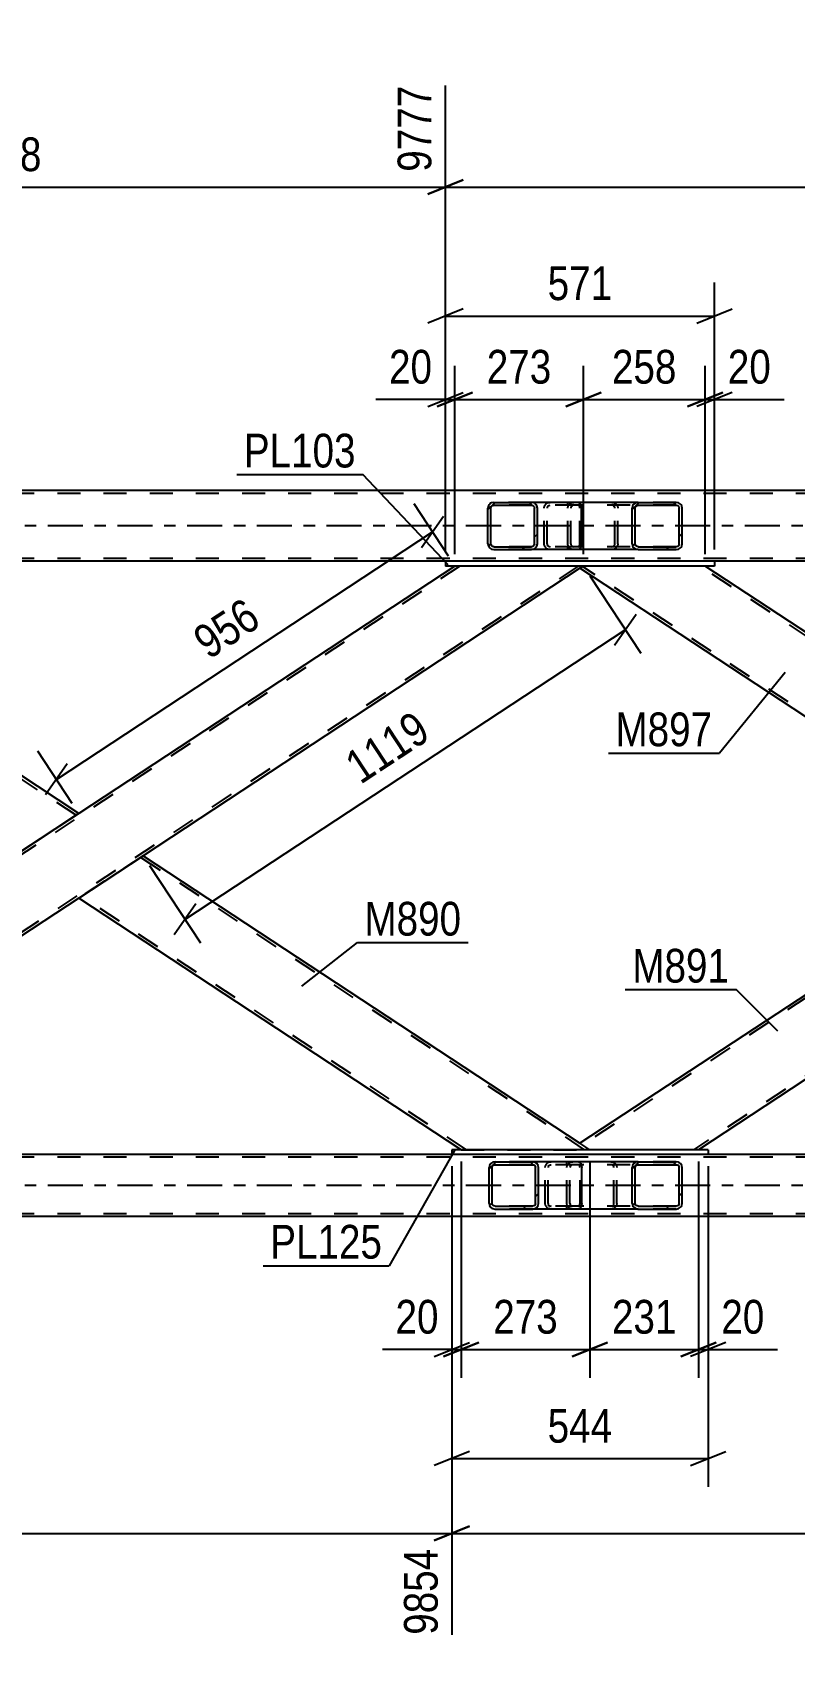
# Model space of a CAD drawing. Header units: millimetres. Extents: x -787 to 402, y -866 to -25.
# Drawn here: x -382.3 to -317.6, y -596.8 to -458.3 of the extents above; entities that cross this region are included whole.
import ezdxf

# ---------------------------------------------------------------- set-up
doc = ezdxf.new("R2010")
doc.units = ezdxf.units.MM
doc.linetypes.add('DXK_LINE_DOT2', pattern=[3.9198, 1.9599, -1.9599])
doc.linetypes.add('DXK_LINE_DOT3', pattern=[5.9187, 2.979, -0.9799, 0.9799, -0.9799])
doc.styles.add('Arial Narrow', font='ARIALN.TTF', dxfattribs={"height": 0.2})

# ---------------------------------------------------------------- blocks, each defined once
blk = doc.blocks.new('Part-569028579-67913 - 67904')
at = {"linetype": 'Continuous'}
h = blk.add_hatch(dxfattribs=at)
h.set_pattern_fill('', scale=0.7, style=0, pattern_type=0)
h.set_pattern_definition([(45, (-343.4781, -557.929), (-1.57154, 1.57154), [])])
h.paths.add_polyline_path([(-343.52, -557.75), (-343.48, -557.93), (-343.37, -558.08), (-343.21, -558.19), (-343.01, -558.23), (-339.83, -558.23), (-339.64, -558.19), (-339.47, -558.08), (-339.36, -557.93), (-339.33, -557.75), (-339.33, -554.71), (-339.36, -554.52), (-339.47, -554.37), (-339.64, -554.26), (-339.83, -554.23), (-343.01, -554.23), (-343.21, -554.26), (-343.37, -554.37), (-343.48, -554.52), (-343.52, -554.71)])
h.paths.add_polyline_path([(-343.25, -554.61), (-343.19, -554.54), (-343.11, -554.48), (-343.01, -554.47), (-339.83, -554.47), (-339.73, -554.48), (-339.65, -554.54), (-339.6, -554.61), (-339.58, -554.71), (-339.58, -557.75), (-339.6, -557.84), (-339.65, -557.92), (-339.73, -557.97), (-339.83, -557.99), (-343.01, -557.99), (-343.11, -557.97), (-343.19, -557.92), (-343.25, -557.84), (-343.27, -557.75), (-343.27, -554.71)])
at = {"color": 2, "linetype": 'Continuous'}
for p, q in [((-343.48, -554.52), (-343.52, -554.71)), ((-343.52, -557.75), (-343.52, -554.71)), ((-343.27, -554.71), (-343.25, -554.61)), ((-343.27, -557.75), (-343.27, -554.71)), ((-343.25, -554.61), (-343.19, -554.54)), ((-343.01, -554.23), (-343.21, -554.26)), ((-343.19, -554.54), (-343.11, -554.48)), ((-343.11, -554.48), (-343.01, -554.47)), ((-343.01, -554.23), (-339.83, -554.23)), ((-343.01, -554.47), (-339.83, -554.47)), ((-335.93, -554.23), (-339.83, -554.23)), ((-339.64, -554.26), (-339.83, -554.23)), ((-339.83, -554.47), (-339.73, -554.48)), ((-339.73, -554.48), (-339.65, -554.54)), ((-339.65, -554.54), (-339.6, -554.61)), ((-339.6, -554.61), (-339.58, -554.71)), ((-339.58, -557.75), (-339.58, -554.71)), ((-339.33, -554.71), (-339.36, -554.52)), ((-339.33, -557.75), (-339.33, -554.71)), ((-335.93, -554.23), (-335.83, -554.26)), ((-335.83, -554.26), (-335.74, -554.37)), ((-335.74, -554.37), (-335.68, -554.52)), ((-335.68, -554.52), (-335.66, -554.71)), ((-335.66, -557.75), (-335.66, -554.71)), ((-343.52, -557.75), (-343.48, -557.93)), ((-343.25, -557.84), (-343.27, -557.75)), ((-343.19, -557.92), (-343.25, -557.84)), ((-343.11, -557.97), (-343.19, -557.92)), ((-343.01, -557.99), (-343.11, -557.97)), ((-343.01, -557.99), (-339.83, -557.99)), ((-339.73, -557.97), (-339.83, -557.99)), ((-339.65, -557.92), (-339.73, -557.97)), ((-339.6, -557.84), (-339.65, -557.92)), ((-339.58, -557.75), (-339.6, -557.84)), ((-339.36, -557.93), (-339.33, -557.75)), ((-335.68, -557.93), (-335.74, -558.08)), ((-335.66, -557.75), (-335.68, -557.93)), ((-343.21, -558.19), (-343.01, -558.23)), ((-343.01, -558.23), (-339.83, -558.23)), ((-339.83, -558.23), (-339.64, -558.19)), ((-335.93, -558.23), (-339.83, -558.23)), ((-335.83, -558.19), (-335.93, -558.23)), ((-335.74, -558.08), (-335.83, -558.19))]:
    blk.add_line(p, q, dxfattribs=at)
at = {"color": 7, "linetype": 'DXK_LINE_DOT2'}
for p, q in [((-339.83, -554.23), (-343.01, -554.23)), ((-335.93, -554.47), (-343.01, -554.47)), ((-338.77, -554.71), (-338.73, -554.52)), ((-338.77, -557.75), (-338.77, -554.71)), ((-338.5, -554.61), (-338.52, -554.71)), ((-338.52, -557.75), (-338.52, -554.71)), ((-338.44, -554.54), (-338.5, -554.61)), ((-338.46, -554.26), (-338.26, -554.23)), ((-338.44, -554.54), (-338.42, -554.52)), ((-338.42, -554.52), (-338.36, -554.48)), ((-338.36, -554.48), (-338.26, -554.47)), ((-336.92, -554.47), (-336.92, -554.23)), ((-335.88, -554.48), (-335.93, -554.47)), ((-335.83, -554.54), (-335.88, -554.48)), ((-335.81, -554.61), (-335.83, -554.54)), ((-335.8, -554.71), (-335.81, -554.61)), ((-335.8, -557.75), (-335.8, -554.71)), ((-335.93, -557.99), (-343.01, -557.99)), ((-338.73, -557.93), (-338.77, -557.75)), ((-338.52, -557.75), (-338.5, -557.84)), ((-338.5, -557.84), (-338.44, -557.92)), ((-338.44, -557.92), (-338.36, -557.97)), ((-338.36, -557.97), (-338.26, -557.99)), ((-336.92, -558.23), (-336.92, -557.99)), ((-335.93, -557.99), (-335.88, -557.97)), ((-335.88, -557.97), (-335.83, -557.92)), ((-335.83, -557.92), (-335.81, -557.84)), ((-335.81, -557.84), (-335.8, -557.75)), ((-339.83, -558.23), (-343.01, -558.23)), ((-338.26, -558.23), (-338.46, -558.19))]:
    blk.add_line(p, q, dxfattribs=at)
at = {"color": 2, "linetype": 'Continuous'}
for centre, start, end in [((-343.03, -554.72), 111.1941, 156.1506), ((-339.81, -554.72), 23.8494, 68.8059), ((-343.03, -557.73), 203.8494, 248.8059), ((-339.81, -557.73), 291.1941, 336.1506)]:
    blk.add_arc(centre, 0.492, start, end, dxfattribs=at)
at = {"color": 7, "linetype": 'DXK_LINE_DOT2'}
for centre, start, end in [((-338.28, -554.72), 111.1941, 156.1506), ((-338.28, -557.73), 203.8494, 248.8059)]:
    blk.add_arc(centre, 0.492, start, end, dxfattribs=at)
blk = doc.blocks.new('Part-569028579-67912 - 67904')
at = {"linetype": 'Continuous'}
h = blk.add_hatch(dxfattribs=at)
h.set_pattern_fill('', scale=0.7, style=0, pattern_type=0)
h.set_pattern_definition([(45, (-331.339, -557.929), (-1.57154, 1.57154), [])])
h.paths.add_polyline_path([(-331.38, -557.75), (-331.34, -557.93), (-331.23, -558.08), (-331.06, -558.19), (-330.87, -558.23), (-327.63, -558.23), (-327.44, -558.19), (-327.27, -558.08), (-327.16, -557.93), (-327.12, -557.75), (-327.12, -554.71), (-327.16, -554.52), (-327.27, -554.37), (-327.44, -554.26), (-327.63, -554.23), (-330.87, -554.23), (-331.06, -554.26), (-331.23, -554.37), (-331.34, -554.52), (-331.38, -554.71)])
h.paths.add_polyline_path([(-331.1, -554.61), (-331.05, -554.54), (-330.96, -554.48), (-330.87, -554.47), (-327.63, -554.47), (-327.53, -554.48), (-327.45, -554.54), (-327.4, -554.61), (-327.38, -554.71), (-327.38, -557.75), (-327.4, -557.84), (-327.45, -557.92), (-327.53, -557.97), (-327.63, -557.99), (-330.87, -557.99), (-330.96, -557.97), (-331.05, -557.92), (-331.1, -557.84), (-331.12, -557.75), (-331.12, -554.71)])
at = {"color": 7, "linetype": 'DXK_LINE_DOT2'}
for p, q in [((-336.92, -554.71), (-336.88, -554.52)), ((-336.92, -557.75), (-336.92, -554.71)), ((-336.65, -554.61), (-336.67, -554.71)), ((-336.67, -557.75), (-336.67, -554.71)), ((-336.59, -554.54), (-336.65, -554.61)), ((-336.61, -554.26), (-336.41, -554.23)), ((-336.51, -554.48), (-336.59, -554.54)), ((-336.41, -554.47), (-336.51, -554.48)), ((-335.93, -554.23), (-336.41, -554.23)), ((-327.63, -554.47), (-336.41, -554.47)), ((-333.18, -554.23), (-332.98, -554.26)), ((-333.08, -554.48), (-333.18, -554.47)), ((-333, -554.54), (-333.08, -554.48)), ((-332.94, -554.61), (-333, -554.54)), ((-332.92, -554.71), (-332.94, -554.61)), ((-332.92, -557.75), (-332.92, -554.71)), ((-332.71, -554.52), (-332.67, -554.71)), ((-332.67, -557.75), (-332.67, -554.71)), ((-327.63, -554.23), (-330.87, -554.23)), ((-336.88, -557.93), (-336.92, -557.75)), ((-336.67, -557.75), (-336.65, -557.84)), ((-336.65, -557.84), (-336.59, -557.92)), ((-336.59, -557.92), (-336.51, -557.97)), ((-336.51, -557.97), (-336.41, -557.99)), ((-327.63, -557.99), (-336.41, -557.99)), ((-333.18, -557.99), (-333.08, -557.97)), ((-333.08, -557.97), (-333, -557.92)), ((-333, -557.92), (-332.94, -557.84)), ((-332.94, -557.84), (-332.92, -557.75)), ((-332.67, -557.75), (-332.71, -557.93)), ((-336.41, -558.23), (-336.61, -558.19)), ((-335.93, -558.23), (-336.41, -558.23)), ((-332.98, -558.19), (-333.18, -558.23)), ((-327.63, -558.23), (-330.87, -558.23))]:
    blk.add_line(p, q, dxfattribs=at)
at = {"color": 2, "linetype": 'Continuous'}
for p, q in [((-330.87, -554.23), (-335.93, -554.23)), ((-331.34, -554.52), (-331.38, -554.71)), ((-331.38, -557.75), (-331.38, -554.71)), ((-331.12, -554.71), (-331.1, -554.61)), ((-331.12, -557.75), (-331.12, -554.71)), ((-331.1, -554.61), (-331.05, -554.54)), ((-330.87, -554.23), (-331.06, -554.26)), ((-331.05, -554.54), (-330.96, -554.48)), ((-330.96, -554.48), (-330.87, -554.47)), ((-330.87, -554.23), (-327.63, -554.23)), ((-330.87, -554.47), (-327.63, -554.47)), ((-327.44, -554.26), (-327.63, -554.23)), ((-327.63, -554.47), (-327.53, -554.48)), ((-327.53, -554.48), (-327.45, -554.54)), ((-327.45, -554.54), (-327.4, -554.61)), ((-327.4, -554.61), (-327.38, -554.71)), ((-327.38, -557.75), (-327.38, -554.71)), ((-327.12, -554.71), (-327.16, -554.52)), ((-327.12, -557.75), (-327.12, -554.71)), ((-331.38, -557.75), (-331.34, -557.93)), ((-331.1, -557.84), (-331.12, -557.75)), ((-331.05, -557.92), (-331.1, -557.84)), ((-330.96, -557.97), (-331.05, -557.92)), ((-330.87, -557.99), (-330.96, -557.97)), ((-330.87, -557.99), (-327.63, -557.99)), ((-327.53, -557.97), (-327.63, -557.99)), ((-327.45, -557.92), (-327.53, -557.97)), ((-327.4, -557.84), (-327.45, -557.92)), ((-327.38, -557.75), (-327.4, -557.84)), ((-327.16, -557.93), (-327.12, -557.75)), ((-330.87, -558.23), (-335.93, -558.23)), ((-331.06, -558.19), (-330.87, -558.23)), ((-330.87, -558.23), (-327.63, -558.23)), ((-327.63, -558.23), (-327.44, -558.19))]:
    blk.add_line(p, q, dxfattribs=at)
at = {"color": 7, "linetype": 'DXK_LINE_DOT2'}
for centre, start, end in [((-336.43, -554.73), 110.7583, 155.68), ((-333.16, -554.73), 24.32, 69.2417), ((-336.43, -557.72), 204.32, 249.2417), ((-333.16, -557.72), 290.7583, 335.68)]:
    blk.add_arc(centre, 0.496, start, end, dxfattribs=at)
at = {"color": 2, "linetype": 'Continuous'}
for centre, start, end in [((-330.89, -554.73), 110.7583, 155.68), ((-327.61, -554.73), 24.32, 69.2417), ((-330.89, -557.72), 204.32, 249.2417), ((-327.61, -557.72), 290.7583, 335.68)]:
    blk.add_arc(centre, 0.496, start, end, dxfattribs=at)
blk = doc.blocks.new('Part-569028579-67935 - 67904')
at = {"color": 7, "linetype": 'DXK_LINE_DOT2'}
for p, q in [((-260.86, -503.63), (-335.59, -552.78)), ((-252.86, -503.63), (-261.3, -503.63)), ((-252.86, -504.97), (-326.16, -553.19)), ((-293.24, -524.64), (-298.7, -528.23)), ((-287.78, -528.23), (-293.24, -531.82)), ((-325.73, -553.19), (-334.97, -553.19))]:
    blk.add_line(p, q, dxfattribs=at)
at = {"color": 2, "linetype": 'Continuous'}
for p, q in [((-261.3, -503.63), (-293.24, -524.64)), ((-252.86, -503.63), (-252.86, -505.26)), ((-252.86, -505.26), (-287.78, -528.23)), ((-298.7, -528.23), (-335.81, -552.64)), ((-293.24, -531.82), (-325.73, -553.19)), ((-334.97, -553.19), (-335.81, -552.64))]:
    blk.add_line(p, q, dxfattribs=at)
blk = doc.blocks.new('Part-569028579-68000 - 67904')
at = {"color": 2, "linetype": 'Continuous'}
for p, q in [((-324.93, -553.19), (-346.69, -553.19)), ((-346.69, -553.19), (-346.69, -553.59)), ((-324.93, -553.59), (-346.69, -553.59)), ((-324.93, -553.19), (-324.93, -553.59))]:
    blk.add_line(p, q, dxfattribs=at)
blk = doc.blocks.new('Part-569028579-67937 - 67904')
at = {"color": 7, "linetype": 'DXK_LINE_DOT2'}
for p, q in [((-346, -503.63), (-418.73, -551.47)), ((-335.95, -503.63), (-411.3, -553.19)), ((-335.52, -503.63), (-346.43, -503.63)), ((-335.52, -503.63), (-335.81, -503.82)), ((-378.37, -524.64), (-383.83, -528.23)), ((-372.91, -528.23), (-378.37, -531.82)), ((-410.86, -553.19), (-418.73, -553.19))]:
    blk.add_line(p, q, dxfattribs=at)
at = {"color": 2, "linetype": 'Continuous'}
for p, q in [((-346.43, -503.63), (-378.37, -524.64)), ((-335.81, -503.82), (-372.91, -528.23)), ((-418.73, -551.18), (-383.83, -528.23)), ((-378.37, -531.82), (-410.86, -553.19)), ((-418.73, -553.19), (-418.73, -551.18))]:
    blk.add_line(p, q, dxfattribs=at)
blk = doc.blocks.new('Part-569028579-67938 - 67904')
at = {"color": 2, "linetype": 'Continuous'}
for p, q in [((-378.37, -531.82), (-372.91, -528.23)), ((-372.91, -528.23), (-335.81, -552.64)), ((-345.89, -553.19), (-378.37, -531.82))]:
    blk.add_line(p, q, dxfattribs=at)
at = {"color": 7, "linetype": 'DXK_LINE_DOT2'}
for p, q in [((-335.41, -553.19), (-373.13, -528.37)), ((-378.16, -531.67), (-378.14, -531.66)), ((-345.45, -553.19), (-378.16, -531.67)), ((-345.89, -553.19), (-334.97, -553.19)), ((-334.97, -553.19), (-335.81, -552.64))]:
    blk.add_line(p, q, dxfattribs=at)
blk = doc.blocks.new('Part-569028579-68005 - 67904')
at = {"color": 2, "linetype": 'Continuous'}
for p, q in [((-324.38, -503.23), (-347.23, -503.23)), ((-347.23, -503.23), (-347.23, -503.63)), ((-324.38, -503.63), (-347.23, -503.63)), ((-324.38, -503.23), (-324.38, -503.63))]:
    blk.add_line(p, q, dxfattribs=at)
blk = doc.blocks.new('Part-569028579-67949 - 67904')
at = {"linetype": 'Continuous'}
h = blk.add_hatch(dxfattribs=at)
h.set_pattern_fill('', scale=0.7, style=0, pattern_type=0)
h.set_pattern_definition([(45, (-343.5793, -501.9301), (-1.57154, 1.57154), [])])
h.paths.add_polyline_path([(-343.62, -501.75), (-343.58, -501.93), (-343.47, -502.09), (-343.31, -502.19), (-343.11, -502.23), (-339.92, -502.23), (-339.73, -502.19), (-339.57, -502.09), (-339.46, -501.93), (-339.42, -501.75), (-339.42, -498.71), (-339.46, -498.52), (-339.57, -498.37), (-339.73, -498.26), (-339.92, -498.23), (-343.11, -498.23), (-343.31, -498.26), (-343.47, -498.37), (-343.58, -498.52), (-343.62, -498.71)])
h.paths.add_polyline_path([(-343.35, -498.61), (-343.29, -498.54), (-343.21, -498.48), (-343.11, -498.47), (-339.92, -498.47), (-339.83, -498.48), (-339.75, -498.54), (-339.69, -498.61), (-339.67, -498.71), (-339.67, -501.75), (-339.69, -501.84), (-339.75, -501.92), (-339.83, -501.97), (-339.92, -501.99), (-343.11, -501.99), (-343.21, -501.97), (-343.29, -501.92), (-343.35, -501.84), (-343.37, -501.75), (-343.37, -498.71)])
at = {"color": 2, "linetype": 'Continuous'}
for p, q in [((-343.11, -498.23), (-343.31, -498.26)), ((-343.29, -498.54), (-343.21, -498.48)), ((-343.21, -498.48), (-343.11, -498.47)), ((-343.11, -498.23), (-339.92, -498.23)), ((-343.11, -498.47), (-339.92, -498.47)), ((-335.95, -498.23), (-339.92, -498.23)), ((-339.73, -498.26), (-339.92, -498.23)), ((-339.92, -498.47), (-339.83, -498.48)), ((-339.83, -498.48), (-339.75, -498.54)), ((-335.95, -498.23), (-335.84, -498.26)), ((-335.84, -498.26), (-335.76, -498.37)), ((-335.76, -498.37), (-335.7, -498.52)), ((-343.58, -498.52), (-343.62, -498.71)), ((-343.62, -501.75), (-343.62, -498.71)), ((-343.37, -498.71), (-343.35, -498.61)), ((-343.37, -501.75), (-343.37, -498.71)), ((-343.35, -498.61), (-343.29, -498.54)), ((-339.75, -498.54), (-339.69, -498.61)), ((-339.69, -498.61), (-339.67, -498.71)), ((-339.67, -501.75), (-339.67, -498.71)), ((-339.42, -498.71), (-339.46, -498.52)), ((-339.42, -501.75), (-339.42, -498.71)), ((-335.7, -498.52), (-335.68, -498.71)), ((-335.68, -501.75), (-335.68, -498.71)), ((-343.62, -501.75), (-343.58, -501.93)), ((-343.35, -501.84), (-343.37, -501.75)), ((-343.29, -501.92), (-343.35, -501.84)), ((-343.31, -502.19), (-343.11, -502.23)), ((-343.21, -501.97), (-343.29, -501.92)), ((-343.11, -501.99), (-343.21, -501.97)), ((-343.11, -501.99), (-339.92, -501.99)), ((-343.11, -502.23), (-339.92, -502.23)), ((-339.83, -501.97), (-339.92, -501.99)), ((-339.92, -502.23), (-339.73, -502.19)), ((-335.95, -502.23), (-339.92, -502.23)), ((-339.75, -501.92), (-339.83, -501.97)), ((-339.69, -501.84), (-339.75, -501.92)), ((-339.67, -501.75), (-339.69, -501.84)), ((-339.46, -501.93), (-339.42, -501.75)), ((-335.84, -502.19), (-335.95, -502.23)), ((-335.76, -502.09), (-335.84, -502.19)), ((-335.7, -501.93), (-335.76, -502.09)), ((-335.68, -501.75), (-335.7, -501.93))]:
    blk.add_line(p, q, dxfattribs=at)
at = {"color": 7, "linetype": 'DXK_LINE_DOT2'}
for p, q in [((-339.92, -498.23), (-343.11, -498.23)), ((-335.95, -498.47), (-343.11, -498.47)), ((-338.55, -498.26), (-338.35, -498.23)), ((-338.51, -498.52), (-338.45, -498.48)), ((-338.45, -498.48), (-338.35, -498.47)), ((-336.84, -498.47), (-336.84, -498.23)), ((-335.89, -498.48), (-335.95, -498.47)), ((-335.85, -498.54), (-335.89, -498.48)), ((-338.86, -498.71), (-338.82, -498.52)), ((-338.86, -501.75), (-338.86, -498.71)), ((-338.59, -498.61), (-338.6, -498.71)), ((-338.6, -501.75), (-338.6, -498.71)), ((-338.53, -498.54), (-338.59, -498.61)), ((-338.53, -498.54), (-338.51, -498.52)), ((-335.82, -498.61), (-335.85, -498.54)), ((-335.81, -498.71), (-335.82, -498.61)), ((-335.81, -501.75), (-335.81, -498.71)), ((-335.95, -501.99), (-343.11, -501.99)), ((-339.92, -502.23), (-343.11, -502.23)), ((-338.82, -501.93), (-338.86, -501.75)), ((-338.6, -501.75), (-338.59, -501.84)), ((-338.59, -501.84), (-338.53, -501.92)), ((-338.35, -502.23), (-338.55, -502.19)), ((-338.53, -501.92), (-338.45, -501.97)), ((-338.45, -501.97), (-338.35, -501.99)), ((-336.84, -502.23), (-336.84, -501.99)), ((-335.95, -501.99), (-335.89, -501.97)), ((-335.89, -501.97), (-335.85, -501.92)), ((-335.85, -501.92), (-335.82, -501.84)), ((-335.82, -501.84), (-335.81, -501.75))]:
    blk.add_line(p, q, dxfattribs=at)
at = {"color": 2, "linetype": 'Continuous'}
for centre, start, end in [((-343.13, -498.72), 111.1513, 156.1049), ((-339.91, -498.72), 23.8951, 68.8487), ((-343.13, -501.73), 203.8951, 248.8487), ((-339.91, -501.73), 291.1513, 336.1049)]:
    blk.add_arc(centre, 0.492, start, end, dxfattribs=at)
at = {"color": 7, "linetype": 'DXK_LINE_DOT2'}
for centre, start, end in [((-338.37, -498.72), 111.1513, 156.1049), ((-338.37, -501.73), 203.8951, 248.8487)]:
    blk.add_arc(centre, 0.492, start, end, dxfattribs=at)
blk = doc.blocks.new('Part-569028579-67954 - 67904')
at = {"linetype": 'Continuous'}
h = blk.add_hatch(dxfattribs=at)
h.set_pattern_fill('', scale=0.7, style=0, pattern_type=0)
h.set_pattern_definition([(45, (-331.339, -501.9301), (-1.57154, 1.57154), [])])
h.paths.add_polyline_path([(-331.38, -501.75), (-331.34, -501.93), (-331.23, -502.09), (-331.06, -502.19), (-330.87, -502.23), (-327.63, -502.23), (-327.44, -502.19), (-327.27, -502.09), (-327.16, -501.93), (-327.12, -501.75), (-327.12, -498.71), (-327.16, -498.52), (-327.27, -498.37), (-327.44, -498.26), (-327.63, -498.23), (-330.87, -498.23), (-331.06, -498.26), (-331.23, -498.37), (-331.34, -498.52), (-331.38, -498.71)])
h.paths.add_polyline_path([(-331.1, -498.61), (-331.05, -498.54), (-330.96, -498.48), (-330.87, -498.47), (-327.63, -498.47), (-327.53, -498.48), (-327.45, -498.54), (-327.4, -498.61), (-327.38, -498.71), (-327.38, -501.75), (-327.4, -501.84), (-327.45, -501.92), (-327.53, -501.97), (-327.63, -501.99), (-330.87, -501.99), (-330.96, -501.97), (-331.05, -501.92), (-331.1, -501.84), (-331.12, -501.75), (-331.12, -498.71)])
at = {"color": 7, "linetype": 'DXK_LINE_DOT2'}
for p, q in [((-336.53, -498.26), (-336.33, -498.23)), ((-336.43, -498.48), (-336.51, -498.54)), ((-336.33, -498.47), (-336.43, -498.48)), ((-335.95, -498.23), (-336.33, -498.23)), ((-327.63, -498.47), (-336.33, -498.47)), ((-333.1, -498.23), (-332.9, -498.26)), ((-333, -498.48), (-333.1, -498.47)), ((-332.92, -498.54), (-333, -498.48)), ((-327.63, -498.23), (-330.87, -498.23)), ((-336.84, -498.71), (-336.8, -498.52)), ((-336.84, -501.75), (-336.84, -498.71)), ((-336.57, -498.61), (-336.59, -498.71)), ((-336.59, -501.75), (-336.59, -498.71)), ((-336.51, -498.54), (-336.57, -498.61)), ((-332.86, -498.61), (-332.92, -498.54)), ((-332.84, -498.71), (-332.86, -498.61)), ((-332.84, -501.75), (-332.84, -498.71)), ((-332.63, -498.52), (-332.59, -498.71)), ((-332.59, -501.75), (-332.59, -498.71)), ((-336.8, -501.93), (-336.84, -501.75)), ((-336.59, -501.75), (-336.57, -501.84)), ((-336.57, -501.84), (-336.51, -501.92)), ((-336.33, -502.23), (-336.53, -502.19)), ((-336.51, -501.92), (-336.43, -501.97)), ((-336.43, -501.97), (-336.33, -501.99)), ((-327.63, -501.99), (-336.33, -501.99)), ((-335.95, -502.23), (-336.33, -502.23)), ((-333.1, -501.99), (-333, -501.97)), ((-332.9, -502.19), (-333.1, -502.23)), ((-333, -501.97), (-332.92, -501.92)), ((-332.92, -501.92), (-332.86, -501.84)), ((-332.86, -501.84), (-332.84, -501.75)), ((-332.59, -501.75), (-332.63, -501.93)), ((-327.63, -502.23), (-330.87, -502.23))]:
    blk.add_line(p, q, dxfattribs=at)
at = {"color": 2, "linetype": 'Continuous'}
for p, q in [((-330.87, -498.23), (-335.95, -498.23)), ((-330.87, -498.23), (-331.06, -498.26)), ((-331.05, -498.54), (-330.96, -498.48)), ((-330.96, -498.48), (-330.87, -498.47)), ((-330.87, -498.23), (-327.63, -498.23)), ((-330.87, -498.47), (-327.63, -498.47)), ((-327.44, -498.26), (-327.63, -498.23)), ((-327.63, -498.47), (-327.53, -498.48)), ((-327.53, -498.48), (-327.45, -498.54)), ((-331.34, -498.52), (-331.38, -498.71)), ((-331.38, -501.75), (-331.38, -498.71)), ((-331.12, -498.71), (-331.1, -498.61)), ((-331.12, -501.75), (-331.12, -498.71)), ((-331.1, -498.61), (-331.05, -498.54)), ((-327.45, -498.54), (-327.4, -498.61)), ((-327.4, -498.61), (-327.38, -498.71)), ((-327.38, -501.75), (-327.38, -498.71)), ((-327.12, -498.71), (-327.16, -498.52)), ((-327.12, -501.75), (-327.12, -498.71)), ((-330.87, -502.23), (-335.95, -502.23)), ((-331.38, -501.75), (-331.34, -501.93)), ((-331.1, -501.84), (-331.12, -501.75)), ((-331.05, -501.92), (-331.1, -501.84)), ((-331.06, -502.19), (-330.87, -502.23)), ((-330.96, -501.97), (-331.05, -501.92)), ((-330.87, -501.99), (-330.96, -501.97)), ((-330.87, -501.99), (-327.63, -501.99)), ((-330.87, -502.23), (-327.63, -502.23)), ((-327.53, -501.97), (-327.63, -501.99)), ((-327.63, -502.23), (-327.44, -502.19)), ((-327.45, -501.92), (-327.53, -501.97)), ((-327.4, -501.84), (-327.45, -501.92)), ((-327.38, -501.75), (-327.4, -501.84)), ((-327.16, -501.93), (-327.12, -501.75))]:
    blk.add_line(p, q, dxfattribs=at)
at = {"color": 7, "linetype": 'DXK_LINE_DOT2'}
for centre, start, end in [((-336.35, -498.73), 110.7583, 155.68), ((-333.08, -498.73), 24.32, 69.2417), ((-336.35, -501.73), 204.32, 249.2417), ((-333.08, -501.73), 290.7583, 335.68)]:
    blk.add_arc(centre, 0.496, start, end, dxfattribs=at)
at = {"color": 2, "linetype": 'Continuous'}
for centre, start, end in [((-330.89, -498.73), 110.7583, 155.68), ((-327.61, -498.73), 24.32, 69.2417), ((-330.89, -501.73), 204.32, 249.2417), ((-327.61, -501.73), 290.7583, 335.68)]:
    blk.add_arc(centre, 0.496, start, end, dxfattribs=at)
blk = doc.blocks.new('Part-569028579-67959 - 67904')
at = {"color": 7, "linetype": 'DXK_LINE_DOT2'}
for p, q in [((-111.68, -553.83), (-695.77, -553.83)), ((-324.93, -553.59), (-346.69, -553.59)), ((-111.68, -558.63), (-695.77, -558.63))]:
    blk.add_line(p, q, dxfattribs=at)
at = {"color": 2, "linetype": 'Continuous'}
for p, q in [((-346.69, -553.59), (-410.06, -553.59)), ((-261.55, -553.59), (-324.93, -553.59)), ((-111.68, -558.87), (-695.77, -558.87))]:
    blk.add_line(p, q, dxfattribs=at)
at = {"color": 7, "linetype": 'DXK_LINE_DOT3'}
blk.add_line((-111.68, -556.23), (-695.77, -556.23), dxfattribs=at)
blk = doc.blocks.new('Part-569028579-67964 - 67904')
at = {"color": 7, "linetype": 'DXK_LINE_DOT2'}
for p, q in [((-111.68, -497.47), (-695.77, -497.47)), ((-111.68, -502.99), (-695.77, -502.99)), ((-324.38, -503.23), (-347.23, -503.23))]:
    blk.add_line(p, q, dxfattribs=at)
at = {"color": 2, "linetype": 'Continuous'}
for p, q in [((-253.67, -497.23), (-417.94, -497.23)), ((-347.23, -503.23), (-409.51, -503.23)), ((-262.1, -503.23), (-324.38, -503.23))]:
    blk.add_line(p, q, dxfattribs=at)
at = {"color": 7, "linetype": 'DXK_LINE_DOT3'}
blk.add_line((-111.68, -500.23), (-695.77, -500.23), dxfattribs=at)
blk = doc.blocks.new('Part-569028579-67991 - 67904')
at = {"color": 2, "linetype": 'Continuous'}
for p, q in [((-335.81, -503.82), (-335.77, -503.8)), ((-298.7, -528.23), (-335.81, -503.82)), ((-335.77, -503.8), (-335.52, -503.63)), ((-335.53, -503.63), (-335.57, -503.66)), ((-293.24, -524.64), (-325.18, -503.63)), ((-293.51, -524.81), (-298.7, -528.23)), ((-293.27, -524.66), (-293.51, -524.81)), ((-293.24, -524.64), (-293.27, -524.66))]:
    blk.add_line(p, q, dxfattribs=at)
at = {"color": 7, "linetype": 'DXK_LINE_DOT2'}
for p, q in [((-335.77, -503.8), (-335.81, -503.82)), ((-298.48, -528.08), (-335.59, -503.67)), ((-325.18, -503.63), (-335.53, -503.63)), ((-293.46, -524.78), (-325.62, -503.63)), ((-293.51, -524.81), (-293.37, -524.72))]:
    blk.add_line(p, q, dxfattribs=at)
blk = doc.blocks.new('Part-569028579-67992 - 67904')
at = {"color": 2, "linetype": 'Continuous'}
for p, q in [((-418.73, -503.63), (-418.73, -505.27)), ((-378.37, -524.64), (-410.31, -503.63)), ((-383.83, -528.23), (-418.73, -505.27)), ((-378.64, -524.81), (-383.83, -528.23)), ((-378.41, -524.66), (-378.64, -524.81)), ((-378.37, -524.64), (-378.41, -524.66))]:
    blk.add_line(p, q, dxfattribs=at)
at = {"color": 7, "linetype": 'DXK_LINE_DOT2'}
for p, q in [((-410.31, -503.63), (-418.73, -503.63)), ((-378.59, -524.78), (-410.75, -503.63)), ((-383.61, -528.08), (-418.73, -504.98)), ((-378.64, -524.81), (-378.5, -524.72))]:
    blk.add_line(p, q, dxfattribs=at)
blk = doc.blocks.new('StraightDimension-569028579-76874 - 67904')
at = {"color": 7, "linetype": 'Continuous'}
for p, q in [((-346.98, -502.79), (-349.9, -498.36)), ((-349.26, -502.06), (-347.41, -499.41)), ((-380.27, -521.75), (-348.34, -500.74)), ((-378.92, -523.8), (-381.84, -519.36)), ((-379.35, -520.42), (-381.2, -523.07))]:
    blk.add_line(p, q, dxfattribs=at)
at = {"color": 0}
blk.add_wipeout([(-361.92, -508.78), (-364.23, -505.27), (-369.82, -508.94), (-367.51, -512.45)], dxfattribs=at)
at = {"color": 3, "style": 'Arial Narrow'}
blk.add_text('956', height=2.863, rotation=33.3347, dxfattribs=at).set_placement((-367.34, -511.62))
blk = doc.blocks.new('StraightDimension-569028579-76348 - 67904')
at = {"color": 7, "linetype": 'Continuous'}
for p, q in [((-347.23, -502.23), (-347.23, -486.64)), ((-346.43, -502.63), (-346.43, -486.64)), ((-347.23, -489.49), (-353.14, -489.49)), ((-347.23, -489.49), (-353.14, -489.49)), ((-348.73, -490.09), (-345.73, -488.89)), ((-344.93, -488.89), (-347.93, -490.09)), ((-347.23, -489.49), (-346.43, -489.49))]:
    blk.add_line(p, q, dxfattribs=at)
at = {"color": 0}
blk.add_wipeout([(-347.76, -488.74), (-347.76, -484.54), (-352.62, -484.54), (-352.62, -488.74)], dxfattribs=at)
at = {"color": 3, "style": 'Arial Narrow'}
blk.add_text('20', height=2.863, dxfattribs=at).set_placement((-352.02, -488.14))
blk = doc.blocks.new('StraightDimension-569028579-76461 - 67904')
at = {"color": 7, "linetype": 'Continuous'}
for p, q in [((-431.82, -554.59), (-431.82, -594.38)), ((-346.69, -554.59), (-346.69, -594.38)), ((-430.32, -585.17), (-433.32, -586.37)), ((-348.19, -586.37), (-345.19, -585.17)), ((-431.82, -585.77), (-346.69, -585.77))]:
    blk.add_line(p, q, dxfattribs=at)
at = {"color": 0}
blk.add_wipeout([(-385, -585.02), (-385, -580.82), (-393.51, -580.82), (-393.51, -585.02)], dxfattribs=at)
at = {"color": 3, "style": 'Arial Narrow'}
blk.add_text('2128', height=2.863, dxfattribs=at).set_placement((-392.91, -584.42))
at = {"color": 0, "linetype": 'Continuous'}
blk.add_wipeout([(-347.29, -586.47), (-351.49, -586.47), (-351.49, -594.98), (-347.29, -594.98)], dxfattribs=at)
at = {"color": 3, "linetype": 'Continuous', "style": 'Arial Narrow'}
blk.add_text('9854', height=2.863, rotation=90.0002, dxfattribs=at).set_placement((-347.89, -594.38))
blk = doc.blocks.new('StraightDimension-569028579-76655 - 67904')
at = {"color": 7, "linetype": 'Continuous'}
for p, q in [((-262.1, -502.23), (-262.1, -461.01)), ((-347.23, -502.43), (-347.23, -462.84)), ((-345.73, -470.85), (-348.73, -472.05)), ((-347.23, -471.45), (-262.1, -471.45)), ((-263.6, -472.05), (-260.6, -470.85))]:
    blk.add_line(p, q, dxfattribs=at)
at = {"color": 0}
blk.add_wipeout([(-300.41, -470.7), (-300.41, -466.5), (-308.92, -466.5), (-308.92, -470.7)], dxfattribs=at)
at = {"color": 3, "style": 'Arial Narrow'}
blk.add_text('2128', height=2.863, dxfattribs=at).set_placement((-308.32, -470.1))
at = {"color": 0, "linetype": 'Continuous'}
blk.add_wipeout([(-262.7, -460.41), (-266.9, -460.41), (-266.9, -470.75), (-262.7, -470.75)], dxfattribs=at)
at = {"color": 3, "linetype": 'Continuous', "style": 'Arial Narrow'}
blk.add_text('11906', height=2.863, rotation=90.0002, dxfattribs=at).set_placement((-263.3, -470.15))
blk = doc.blocks.new('StraightDimension-569028579-76346 - 67904')
at = {"color": 7, "linetype": 'Continuous'}
for p, q in [((-347.23, -502.23), (-347.23, -479.55)), ((-324.38, -502.23), (-324.38, -479.55)), ((-345.73, -481.8), (-348.73, -483)), ((-325.88, -483), (-322.88, -481.8)), ((-347.23, -482.4), (-324.38, -482.4))]:
    blk.add_line(p, q, dxfattribs=at)
at = {"color": 0}
blk.add_wipeout([(-332.46, -481.65), (-332.46, -477.45), (-339.15, -477.45), (-339.15, -481.65)], dxfattribs=at)
at = {"color": 3, "style": 'Arial Narrow'}
blk.add_text('571', height=2.863, dxfattribs=at).set_placement((-338.55, -481.05))
blk = doc.blocks.new('StraightDimension-569028579-76350 - 67904')
at = {"color": 7, "linetype": 'Continuous'}
for p, q in [((-346.43, -502.63), (-346.43, -486.64)), ((-335.52, -502.63), (-335.52, -486.64)), ((-347.93, -490.09), (-344.93, -488.89)), ((-346.43, -489.49), (-335.52, -489.49)), ((-334.02, -488.89), (-337.02, -490.09))]:
    blk.add_line(p, q, dxfattribs=at)
at = {"color": 0}
blk.add_wipeout([(-337.63, -488.74), (-337.63, -484.54), (-344.32, -484.54), (-344.32, -488.74)], dxfattribs=at)
at = {"color": 3, "style": 'Arial Narrow'}
blk.add_text('273', height=2.863, dxfattribs=at).set_placement((-343.72, -488.14))
blk = doc.blocks.new('StraightDimension-569028579-76351 - 67904')
at = {"color": 7, "linetype": 'Continuous'}
for p, q in [((-335.52, -502.63), (-335.52, -486.64)), ((-325.18, -502.63), (-325.18, -486.64)), ((-337.02, -490.09), (-334.02, -488.89)), ((-335.52, -489.49), (-325.18, -489.49)), ((-323.68, -488.89), (-326.68, -490.09))]:
    blk.add_line(p, q, dxfattribs=at)
at = {"color": 0}
blk.add_wipeout([(-327.01, -488.74), (-327.01, -484.54), (-333.69, -484.54), (-333.69, -488.74)], dxfattribs=at)
at = {"color": 3, "style": 'Arial Narrow'}
blk.add_text('258', height=2.863, dxfattribs=at).set_placement((-333.09, -488.14))
blk = doc.blocks.new('StraightDimension-569028579-76352 - 67904')
at = {"color": 7, "linetype": 'Continuous'}
for p, q in [((-325.18, -502.63), (-325.18, -486.64)), ((-324.38, -502.23), (-324.38, -486.64)), ((-326.68, -490.09), (-323.68, -488.89)), ((-322.88, -488.89), (-325.88, -490.09)), ((-325.18, -489.49), (-324.38, -489.49)), ((-324.38, -489.49), (-318.47, -489.49)), ((-324.38, -489.49), (-318.47, -489.49))]:
    blk.add_line(p, q, dxfattribs=at)
at = {"color": 0}
blk.add_wipeout([(-319, -488.74), (-319, -484.54), (-323.85, -484.54), (-323.85, -488.74)], dxfattribs=at)
at = {"color": 3, "style": 'Arial Narrow'}
blk.add_text('20', height=2.863, dxfattribs=at).set_placement((-323.25, -488.14))
blk = doc.blocks.new('StraightDimension-569028579-76460 - 67904')
at = {"color": 7, "linetype": 'Continuous'}
for p, q in [((-346.69, -554.59), (-346.69, -594.38)), ((-261.55, -554.59), (-261.55, -596.21)), ((-345.19, -585.17), (-348.19, -586.37)), ((-263.05, -586.37), (-260.05, -585.17)), ((-346.69, -585.77), (-261.55, -585.77))]:
    blk.add_line(p, q, dxfattribs=at)
at = {"color": 0}
blk.add_wipeout([(-299.86, -585.02), (-299.86, -580.82), (-308.38, -580.82), (-308.38, -585.02)], dxfattribs=at)
at = {"color": 3, "style": 'Arial Narrow'}
blk.add_text('2128', height=2.863, dxfattribs=at).set_placement((-307.78, -584.42))
at = {"color": 0, "linetype": 'Continuous'}
blk.add_wipeout([(-262.15, -586.47), (-266.35, -586.47), (-266.35, -596.81), (-262.15, -596.81)], dxfattribs=at)
at = {"color": 3, "linetype": 'Continuous', "style": 'Arial Narrow'}
blk.add_text('11982', height=2.863, rotation=90.0002, dxfattribs=at).set_placement((-262.75, -596.21))
blk = doc.blocks.new('StraightDimension-569028579-76656 - 67904')
at = {"color": 7, "linetype": 'Continuous'}
for p, q in [((-423.14, -495.83), (-423.14, -458.34)), ((-347.23, -502.43), (-347.23, -462.84)), ((-421.64, -470.85), (-424.64, -472.05)), ((-423.14, -471.45), (-347.23, -471.45)), ((-348.73, -472.05), (-345.73, -470.85))]:
    blk.add_line(p, q, dxfattribs=at)
at = {"color": 0}
blk.add_wipeout([(-380.93, -470.7), (-380.93, -466.5), (-389.44, -466.5), (-389.44, -470.7)], dxfattribs=at)
at = {"color": 3, "style": 'Arial Narrow'}
blk.add_text('1898', height=2.863, dxfattribs=at).set_placement((-388.84, -470.1))
at = {"color": 0, "linetype": 'Continuous'}
blk.add_wipeout([(-347.83, -462.24), (-352.03, -462.24), (-352.03, -470.75), (-347.83, -470.75)], dxfattribs=at)
at = {"color": 3, "linetype": 'Continuous', "style": 'Arial Narrow'}
blk.add_text('9777', height=2.863, rotation=90.0002, dxfattribs=at).set_placement((-348.43, -470.15))
blk = doc.blocks.new('StraightDimension-569028579-76872 - 67904')
at = {"color": 7, "linetype": 'Continuous'}
for p, q in [((-334.97, -504.46), (-330.64, -511.04)), ((-332.88, -510.36), (-331.03, -507.71)), ((-369.36, -533.64), (-331.96, -509.04)), ((-372.37, -529.06), (-368.04, -535.64)), ((-368.43, -532.31), (-370.28, -534.96))]:
    blk.add_line(p, q, dxfattribs=at)
at = {"color": 0}
blk.add_wipeout([(-347.51, -518.37), (-349.82, -514.86), (-356.93, -519.54), (-354.62, -523.05)], dxfattribs=at)
at = {"color": 3, "style": 'Arial Narrow'}
blk.add_text('1119', height=2.863, rotation=33.3347, dxfattribs=at).set_placement((-354.45, -522.22))
blk = doc.blocks.new('StraightDimension-569028579-77190 - 67904')
at = {"color": 7, "linetype": 'Continuous'}
for p, q in [((-346.69, -554.59), (-346.69, -581.82)), ((-324.93, -554.59), (-324.93, -581.82)), ((-345.19, -578.82), (-348.19, -580.02)), ((-326.43, -580.02), (-323.43, -578.82)), ((-346.69, -579.42), (-324.93, -579.42))]:
    blk.add_line(p, q, dxfattribs=at)
at = {"color": 0}
blk.add_wipeout([(-332.46, -578.67), (-332.46, -574.47), (-339.15, -574.47), (-339.15, -578.67)], dxfattribs=at)
at = {"color": 3, "style": 'Arial Narrow'}
blk.add_text('544', height=2.863, dxfattribs=at).set_placement((-338.55, -578.07))
blk = doc.blocks.new('StraightDimension-569028579-77192 - 67904')
at = {"color": 7, "linetype": 'Continuous'}
for p, q in [((-346.69, -554.59), (-346.69, -572.56)), ((-345.89, -554.19), (-345.89, -572.56)), ((-346.69, -570.16), (-352.59, -570.16)), ((-346.69, -570.16), (-352.59, -570.16)), ((-348.19, -570.76), (-345.19, -569.56)), ((-344.39, -569.56), (-347.39, -570.76)), ((-346.69, -570.16), (-345.89, -570.16))]:
    blk.add_line(p, q, dxfattribs=at)
at = {"color": 0}
blk.add_wipeout([(-347.21, -569.41), (-347.21, -565.21), (-352.07, -565.21), (-352.07, -569.41)], dxfattribs=at)
at = {"color": 3, "style": 'Arial Narrow'}
blk.add_text('20', height=2.863, dxfattribs=at).set_placement((-351.47, -568.81))
blk = doc.blocks.new('StraightDimension-569028579-77194 - 67904')
at = {"color": 7, "linetype": 'Continuous'}
for p, q in [((-345.89, -554.19), (-345.89, -572.56)), ((-334.97, -554.19), (-334.97, -572.56)), ((-347.39, -570.76), (-344.39, -569.56)), ((-345.89, -570.16), (-334.97, -570.16)), ((-333.47, -569.56), (-336.47, -570.76))]:
    blk.add_line(p, q, dxfattribs=at)
at = {"color": 0}
blk.add_wipeout([(-337.09, -569.41), (-337.09, -565.21), (-343.77, -565.21), (-343.77, -569.41)], dxfattribs=at)
at = {"color": 3, "style": 'Arial Narrow'}
blk.add_text('273', height=2.863, dxfattribs=at).set_placement((-343.17, -568.81))
blk = doc.blocks.new('StraightDimension-569028579-77195 - 67904')
at = {"color": 7, "linetype": 'Continuous'}
for p, q in [((-334.97, -554.19), (-334.97, -572.56)), ((-325.73, -554.19), (-325.73, -572.56)), ((-336.47, -570.76), (-333.47, -569.56)), ((-334.97, -570.16), (-325.73, -570.16)), ((-324.23, -569.56), (-327.23, -570.76))]:
    blk.add_line(p, q, dxfattribs=at)
at = {"color": 0}
blk.add_wipeout([(-327.01, -569.41), (-327.01, -565.21), (-333.69, -565.21), (-333.69, -569.41)], dxfattribs=at)
at = {"color": 3, "style": 'Arial Narrow'}
blk.add_text('231', height=2.863, dxfattribs=at).set_placement((-333.09, -568.81))
blk = doc.blocks.new('StraightDimension-569028579-77196 - 67904')
at = {"color": 7, "linetype": 'Continuous'}
for p, q in [((-325.73, -554.19), (-325.73, -572.56)), ((-324.93, -554.59), (-324.93, -572.56)), ((-327.23, -570.76), (-324.23, -569.56)), ((-323.43, -569.56), (-326.43, -570.76)), ((-325.73, -570.16), (-324.93, -570.16)), ((-324.93, -570.16), (-319.02, -570.16)), ((-324.93, -570.16), (-319.02, -570.16))]:
    blk.add_line(p, q, dxfattribs=at)
at = {"color": 0}
blk.add_wipeout([(-319.54, -569.41), (-319.54, -565.21), (-324.4, -565.21), (-324.4, -569.41)], dxfattribs=at)
at = {"color": 3, "style": 'Arial Narrow'}
blk.add_text('20', height=2.863, dxfattribs=at).set_placement((-323.8, -568.81))
blk = doc.blocks.new('Mark-569028579-76982 - 67904')
at = {"color": 0}
blk.add_wipeout([(-354.85, -495.26), (-354.85, -492.26), (-364.35, -492.26), (-364.35, -495.26)], dxfattribs=at)
blk.add_wipeout([(-354.85, -495.26), (-354.85, -492.26), (-364.35, -492.26), (-364.35, -495.26)], dxfattribs=at)
at = {"color": 30, "linetype": 'Continuous'}
for p in [(-364.95, -495.86), (-346.99, -503.52)]:
    blk.add_line(p, (-354.25, -495.86), dxfattribs=at)
at = {"color": 3, "style": 'Arial Narrow'}
blk.add_text('PL103', height=2.863, dxfattribs=at).set_placement((-364.35, -495.26))
blk = doc.blocks.new('Mark-569028579-75629 - 67904')
at = {"color": 0}
blk.add_wipeout([(-324.57, -518.93), (-324.57, -515.93), (-332.79, -515.93), (-332.79, -518.93)], dxfattribs=at)
blk.add_wipeout([(-324.57, -518.93), (-324.57, -515.93), (-332.79, -515.93), (-332.79, -518.93)], dxfattribs=at)
at = {"color": 30, "linetype": 'Continuous'}
for p in [(-318.37, -512.66), (-333.39, -519.53)]:
    blk.add_line(p, (-323.97, -519.53), dxfattribs=at)
at = {"color": 3, "style": 'Arial Narrow'}
blk.add_text('M897', height=2.863, dxfattribs=at).set_placement((-332.79, -518.93))
blk = doc.blocks.new('Mark-569028579-75587 - 67904')
at = {"color": 0}
blk.add_wipeout([(-323.13, -539), (-323.13, -536), (-331.36, -536), (-331.36, -539)], dxfattribs=at)
blk.add_wipeout([(-323.13, -539), (-323.13, -536), (-331.36, -536), (-331.36, -539)], dxfattribs=at)
at = {"color": 30, "linetype": 'Continuous'}
for p in [(-331.96, -539.6), (-319, -543.14)]:
    blk.add_line(p, (-322.53, -539.6), dxfattribs=at)
at = {"color": 3, "style": 'Arial Narrow'}
blk.add_text('M891', height=2.863, dxfattribs=at).set_placement((-331.36, -539))
blk = doc.blocks.new('Mark-569028579-75596 - 67904')
at = {"color": 0}
blk.add_wipeout([(-345.89, -535.01), (-345.89, -532.01), (-354.11, -532.01), (-354.11, -535.01)], dxfattribs=at)
blk.add_wipeout([(-345.89, -535.01), (-345.89, -532.01), (-354.11, -532.01), (-354.11, -535.01)], dxfattribs=at)
at = {"color": 30, "linetype": 'Continuous'}
for p, q in [((-359.44, -539.3), (-354.71, -535.61)), ((-354.71, -535.61), (-345.29, -535.61))]:
    blk.add_line(p, q, dxfattribs=at)
at = {"color": 3, "style": 'Arial Narrow'}
blk.add_text('M890', height=2.863, dxfattribs=at).set_placement((-354.11, -535.01))
blk = doc.blocks.new('Mark-569028579-78909 - 67904')
at = {"color": 0}
blk.add_wipeout([(-352.6, -562.44), (-352.6, -559.44), (-362.11, -559.44), (-362.11, -562.44)], dxfattribs=at)
blk.add_wipeout([(-352.6, -562.44), (-352.6, -559.44), (-362.11, -559.44), (-362.11, -562.44)], dxfattribs=at)
at = {"color": 30, "linetype": 'Continuous'}
for p in [(-346.47, -553.25), (-362.71, -563.04)]:
    blk.add_line(p, (-352, -563.04), dxfattribs=at)
at = {"color": 3, "style": 'Arial Narrow'}
blk.add_text('PL125', height=2.863, dxfattribs=at).set_placement((-362.11, -562.44))

msp = doc.modelspace()

# ---------------------------------------------------------------- block references
for name in ['Part-569028579-67964 - 67904', 'Part-569028579-67949 - 67904', 'Part-569028579-67954 - 67904', 'Part-569028579-67937 - 67904', 'Part-569028579-67992 - 67904', 'Part-569028579-68005 - 67904', 'Part-569028579-67935 - 67904', 'Part-569028579-67991 - 67904', 'Part-569028579-67938 - 67904', 'Part-569028579-67959 - 67904', 'Part-569028579-68000 - 67904', 'Part-569028579-67913 - 67904', 'Part-569028579-67912 - 67904']:
    msp.add_blockref(name, (0, 0))

# ---------------------------------------------------------------- next in the draw order: block references
for name in ['StraightDimension-569028579-76874 - 67904', 'StraightDimension-569028579-76461 - 67904']:
    msp.add_blockref(name, (0, 0))

# ---------------------------------------------------------------- next in the draw order: block references
for name in ['StraightDimension-569028579-76348 - 67904', 'StraightDimension-569028579-76872 - 67904', 'StraightDimension-569028579-76460 - 67904']:
    msp.add_blockref(name, (0, 0))

# ---------------------------------------------------------------- next in the draw order: block references
for name in ['StraightDimension-569028579-76655 - 67904', 'Mark-569028579-75629 - 67904', 'Mark-569028579-75596 - 67904', 'Mark-569028579-75587 - 67904', 'StraightDimension-569028579-77190 - 67904']:
    msp.add_blockref(name, (0, 0))

# ---------------------------------------------------------------- next in the draw order: block references
for name in ['StraightDimension-569028579-76346 - 67904', 'StraightDimension-569028579-77192 - 67904']:
    msp.add_blockref(name, (0, 0))

# ---------------------------------------------------------------- next in the draw order: block references
for name in ['StraightDimension-569028579-76350 - 67904', 'StraightDimension-569028579-77194 - 67904']:
    msp.add_blockref(name, (0, 0))

# ---------------------------------------------------------------- next in the draw order: block references
for name in ['StraightDimension-569028579-76656 - 67904', 'StraightDimension-569028579-76351 - 67904', 'Mark-569028579-78909 - 67904', 'StraightDimension-569028579-77195 - 67904']:
    msp.add_blockref(name, (0, 0))

# ---------------------------------------------------------------- next in the draw order: block references
for name in ['StraightDimension-569028579-76352 - 67904', 'Mark-569028579-76982 - 67904', 'StraightDimension-569028579-77196 - 67904']:
    msp.add_blockref(name, (0, 0))

doc.saveas('drawing.dxf')
